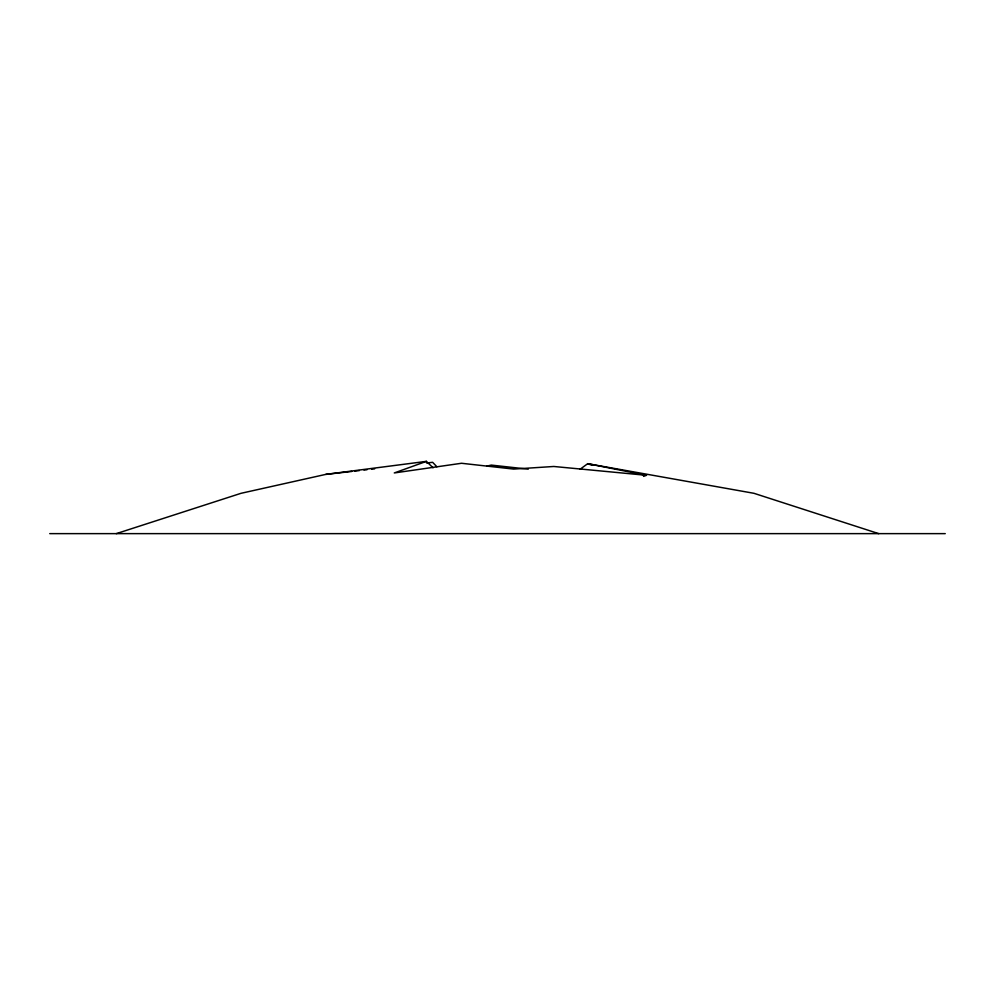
<?xml version="1.0" encoding="UTF-8"?>
<svg xmlns="http://www.w3.org/2000/svg" width="995" height="995" viewBox="0 0 995 995"><rect width="100%" height="100%" fill="white"/><g stroke="black" fill="none" stroke-linecap="round" stroke-linejoin="round"><path stroke-width="1.49" d="M580.16 469.205L587.684 463.695L753.974 493.309L878.684 533.631M643.566 476.369L646.464 475.312L587.684 463.695L591.938 465.262M433.074 467.787L426.407 461.369L394.281 472.948L461.518 463.272L513.631 469.08L553.805 466.481L646.464 475.312M116.315 533.631L241.026 493.309L325.813 474.379L426.407 461.369M486.766 466.145L491.269 465.088L528.245 469.167M325.813 474.379L351.757 471.456M354.805 471.108L359.382 470.585M363.959 470.075L367.018 469.727M371.595 469.205L374.642 468.869M426.532 463.011L432.626 462.314L436.88 466.742M49.75 533.631L945.25 533.631"/></g></svg>
